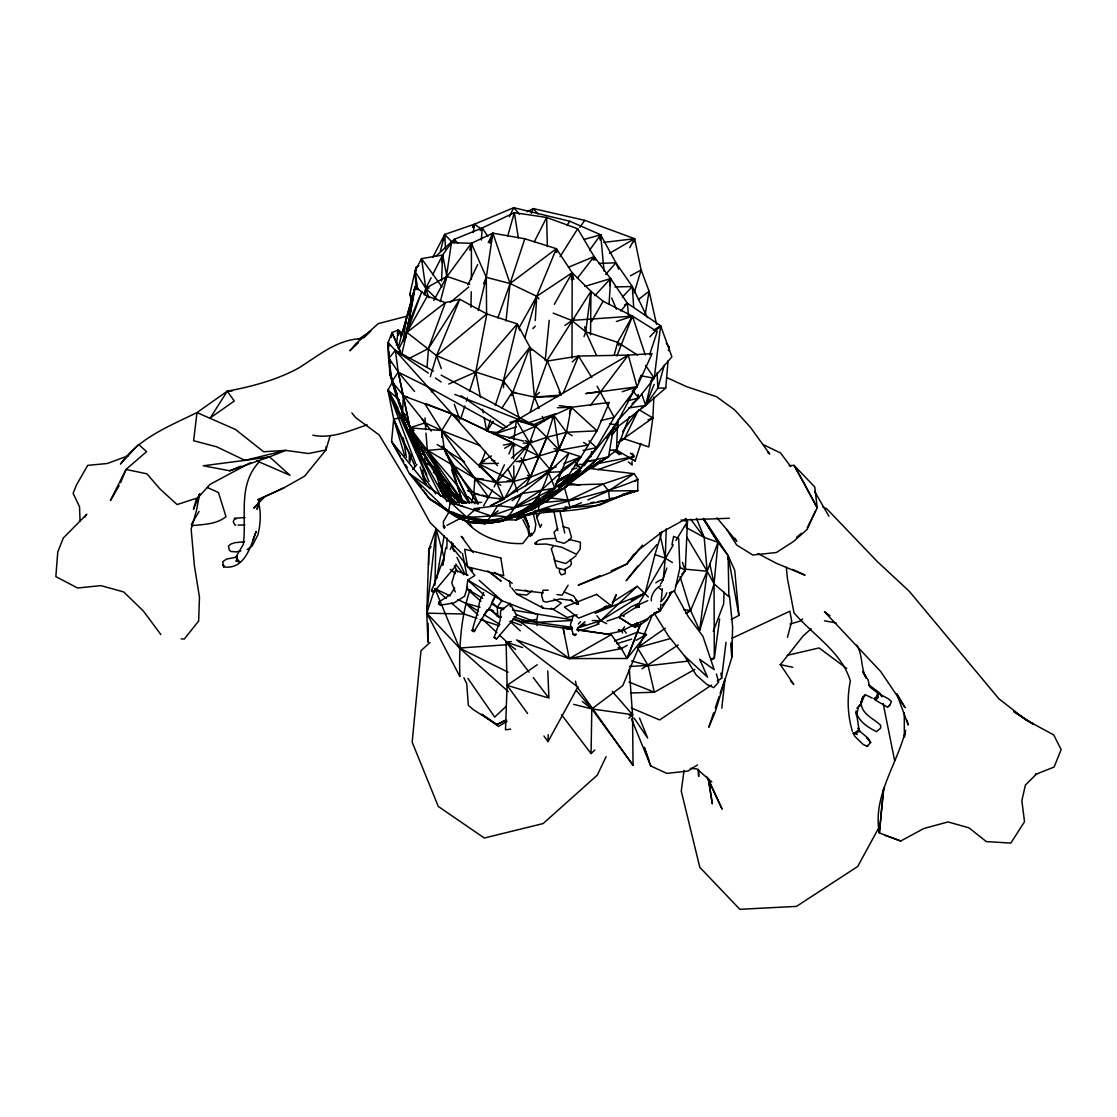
<?xml version="1.0" encoding="UTF-8"?>
<svg xmlns="http://www.w3.org/2000/svg" width="1117" height="1117" viewBox="0 0 1117 1117"><rect width="100%" height="100%" fill="white"/><g stroke="black" fill="none" stroke-linecap="round" stroke-linejoin="round"><path stroke-width="1.5" d="M471.402 279.543L471.402 243.297L492.848 233.188L524.822 238.773L556.378 248.686L572.183 272.73L590.935 291.342L603.096 301.227L632.473 316.139L657.229 331.623L649.577 354.801M428.118 623.314L427.951 642.205L426.778 613.135L428.83 549.48L436.147 528.718L444.147 557.983M428.677 564.937L428.83 549.48L430.631 546.492M590.558 334.821L590.935 291.342L546.632 361.14M571.988 358.194L572.183 272.73L536.732 296.284L518.916 328.077M534.973 511.502L570.173 507.551L609.477 499.83L637.709 490.698L637.835 479.333L634.093 473.65L589.287 468.428M402.385 333.103L398.183 330.018L391.997 332.573L388.144 342.472C387.417 372.436 395.837 401.324 409.939 427.797C424.111 454.647 437.794 484.918 462.703 503.348L460.455 500.709M594.83 750.052L591.061 753.584L591.815 708.904L576.19 690.278M409.255 460.427L409.38 453.67M409.73 435.085L409.883 426.638M434.96 585.182L436.147 528.718L426.778 613.135L459.897 676.553C458.864 647.413 460.818 617.366 470.062 589.594M470.955 307.301L471.262 291.677M543.937 735.991L548.028 741.618L548.168 734.665M451.966 543.504L451.896 546.869L454.06 551.393M253.699 539.846L252.931 539.986L256.142 531.441C250.669 546.562 244.609 570.089 223.623 566.864L222.744 561.711L226.556 559.072L235.743 557.285L243.324 544.398C246.927 516.152 237.39 484.666 259.409 461.726M446.828 548.684L447.107 538.24M663.163 580.282L665.285 558.165L666.221 528.927M556.252 252.163L556.378 248.686L510.078 283.523L497.889 317.884M511.265 641.549L506.113 642.08L507.104 685.335L505.484 729.778L510.637 729.164M617.519 425.382L616.5 450.346L592.108 468.316M724.109 592.122L723.634 603.934L713.246 631.342M441.55 281.009L442.639 255.053L451.491 242.64L471.402 243.297L486.3 277.323L486.593 314.84M565.356 568.581L565.132 573.747L561.306 574.85L559.477 572.169L559.477 568.693M418.442 453.432L418.666 448.503L412.187 429.794M675.436 586.355L685.279 570.466L687.458 521.43L685.908 518.372M417.004 289.387L417.144 286.092L415.147 286.79L401.254 336.315M619.907 440.098L624.347 438.855L648.809 446.926L652.859 417.967L653.878 397.121M609.086 304.159L610.608 278.594L594.132 256.575L577.671 228.762L546.632 217.452L514.337 212.677L482.293 227.938L454.34 239.303L436.035 256.128M326.136 446.591L325.927 449.956L304.592 476.177L283.816 487.906L257.859 499.774L283.816 487.906M535.28 320.551L536.732 296.284L556.378 248.686L556.894 252.121M427.043 367.284L428.467 348.504L445.334 302.623L459.799 299.272L486.844 313.947L517.227 323.902L531.608 350.291M471.709 502.832L473.762 493.477L474.934 478.355L441.676 430.548L425.312 404.549M587.626 469.112L608.556 456.839L613.331 428.048L596.548 459.645L565.97 486.9L546.45 501.268L531.985 509.757L502.385 521.164L484.708 523.622L468.665 522.574L468.623 518.86L450.291 502.217L409.52 473.678L391.564 441.522L393.701 419.07L387.934 390.098L392.779 381.372M481.315 240.057L482.293 227.938L487.822 236.357M470.829 250.25L471.402 243.297L445.083 279.096M425.228 294.958L425.8 288.27L421.542 258.627L442.639 255.053L446.912 276.416L440.293 301.646M612.563 430.757L645.654 405.359L665.732 388.046L668.078 360.847M668.957 350.64L669.251 347.247L666.277 343.212M568.944 539.357L580.421 542.276L580.212 549.075L576.484 554.297L561.851 547.274L546.087 544.021L536.048 544.328C535.322 537.626 551.184 539.008 555.317 538.324M536.314 543.993L536.244 542.136L535.015 543.462L536.048 544.328L535.015 543.462L535.978 542.471M660.873 604.115L660.217 610.929L649.48 616.57M661.194 600.709L662.339 588.799M545.18 360.693L549.229 320.314M444.161 239.652L444.692 234.458L474.543 224.168L513.792 207.678L569.852 221.264L600.653 234.752L615.97 262.83L632.292 286.538L647.441 317.633M409.981 462.117L410.539 457.062M506.001 320.942L510.078 283.523L524.822 238.773M396.423 345.223L398.183 330.018L400.961 333.592M506.057 519.782L515.998 520.019L538.366 510.692L539.106 504.381M612.661 428.551L618.371 419.936L638.701 397.889L654.255 378.216L660.636 325.759L627.363 303.252L610.608 278.594L584.652 286.441M717.296 681.175L721.624 678.27L725.994 642.289M571.332 279.641L572.183 272.73L554.325 304.369M680.03 576.526L690.585 610.496L699.689 630.351L707.145 571.248L704.185 537.403L696.463 518.33M403.223 341.509L405.876 320.747L415.147 286.79L427.322 296.173L445.334 302.623L406.923 332.377L399.02 348.588M590.935 291.342L585.755 331.791L584.051 336.594M599.997 239.946L600.653 234.752L584.065 239.457M451.575 541.843L451.896 546.869L474.879 575.478L467.786 580.016L466.669 588.631L480.924 601.365M721.791 708.192L725.045 678.773L720.172 693.322M441.732 261.964L442.639 255.053L432.684 274.684M513.778 439.903L516.389 420.355L628.271 355.122L652.105 353.586L637.039 386.789L614.182 417.339L596.52 447.624L582.306 464.937M609.687 285.505L610.608 278.594L594.803 295.74M470.704 248.449L471.402 243.297L469.74 250.013M684.023 770.493L681.258 791.115L699.8 867.295L739.831 909.322L796.449 906.39L857.716 866.485L879.819 825.882M719.599 618.944L714.308 658.318L711.306 660.007M727.656 559.031L728.116 555.61L703.542 518.428M445.934 279.655L451.491 242.64M401.52 355.234L406.923 332.377L415.147 286.79L405.806 337.334M474.446 481.804L474.934 478.355L442.178 446.144L477.545 503.935M391.257 337.446L391.997 332.573L400.514 351.604M444.147 557.285L431.469 591.256L433.703 592.205L455.904 565.76M874.848 699.773L887.54 707.173L889.886 704.967L891.45 701.518L888.113 698.642L878.604 693.629M590.809 456.699L591.647 451.561M473.133 232.559L474.543 224.168L481.315 229.069M645.123 314.98L649.103 291.258L641.116 269.937L634.61 238.703L584.75 220.342L533.298 208.586L527.21 211.685M436.677 578.411L444.133 535.965M571.583 276.15L572.183 272.73L573.733 279.473M533.34 506.713C508.654 523.342 473.873 531.203 448.503 511.851L450.291 502.217L481.706 502.427M547.609 473.762L566.501 432.279L571.29 407.3L609.323 402.441L596.981 430.841L581.049 456.839L568.916 474.697L555.358 483.801M199.608 494.245L196.494 510.385L191.133 529.151L194.372 565.537L199.468 597.204L198.658 620.982L184.319 639.008L181.205 638.924M537.137 625.534L536.314 622.323L537.794 614.615L501.882 600.653L467.786 580.016L484.429 595.389M635.824 607.369L637.067 607.243L637.723 603.864L639.008 604.674L639.119 607.159L635.824 607.369L622.574 615.649L623.97 616.5L623.719 615.662M599.983 238.172L600.653 234.752L589.622 250.124M862.31 698.348L860.858 705.846L860.942 701.588C861.221 714.391 872.908 717.882 880.601 725.268L880.699 728.075L876.51 731.621C868.104 727.502 858.945 721.694 856.222 712.157M671.931 544.789L673.607 536.369L678.689 538.506L679.876 567.967L674.766 590.935L669.32 592.876M511.558 395.572L529.709 347.401L547.372 361.014L561.223 394.776M405.499 336.971L407.914 325.229L421.779 291.607L406.923 332.377L436.579 355.667L475.744 372.045L503.376 380.939L512.228 392.262L519.293 418.791M441.941 258.46L442.639 255.053M414.868 442.849L415.552 439.581L412.061 429.891M444.049 558.891L442.709 565.258L445.823 547.428M905.426 732.054L904.365 737.122L904.267 712.897M686.397 526.456L687.458 521.43L685.196 518.888M877.613 692.931L878.325 697.259L875.951 699.828L874.136 698.739L876.887 696.31L877.613 692.931L869.696 686.857L868.035 679.82L862.575 671.471L866.261 678.173C860.495 667.938 863.092 655.051 856.697 645.012M405.387 336.845L407.914 325.229L405.876 320.747L411.782 302.595M564.197 592.01L573.524 595.933L578.299 602.635L578.285 604.088L577.014 604.311L570.284 600.122L572.099 600.569L560.203 598.935L546.269 602.105L543.239 601.197L541.619 595.263L543.057 590.223L548.196 590.181M593.378 259.982L594.132 256.575L568.707 267.131M478.258 310.554L486.3 277.323L492.848 233.188L510.078 283.523L536.732 296.284L538.966 298.881M652.007 379.054L645.654 405.359L641.242 407.998M495.32 405.359L503.376 380.939L517.227 323.902L519.768 330.395M862.24 698.32L860.774 704.185L858.414 707.117L856.474 715.494L856.181 712.451M452.72 543.546L450.235 549.508M424.139 294.832L425.8 288.27L431.162 277.7M662.032 531.65L654.953 554.604L645.151 593.169L636.201 607.76M440.377 251.353L444.692 234.458L451.882 241.942M259.256 500.947L257.092 509.352L258.558 502.845C261.364 513.192 260.415 524.585 257.873 534.945L252.121 546.087L247.052 549.662M473.678 227.547L474.543 224.168L472.561 227.002L474.543 224.168M633.73 242.068L634.61 238.703L603.822 242.403M787.471 637.332L791.702 621.289L789.887 611.194L731.956 638.296M614.155 355.36L617.645 342.333L632.473 316.139L571.695 320.425L553.166 313.123M664.266 365.217L657.913 388.074L645.654 405.359L628.815 407.984M668.343 350.515L669.251 347.247M530.254 412.075L534.471 397.093L547.372 361.014L578.564 356.058L628.271 355.122L637.039 386.789L622.169 391.732M196.271 499.578L193.492 509.38L199.803 493.616M507.76 235.869L514.337 212.677L518.344 237.935M524.99 337.222L536.732 296.284M560.525 444.985L559.114 449.9L519.293 462.047M569.419 413.862L571.29 407.3L559.212 405.555M398.001 348.043L405.876 320.747M452.86 543.546L451.896 546.869L454.87 546.283M454.633 588.059L450.402 594.635L439.218 601.742L438.604 603.864L440.615 605.093L453.907 602.998L464.616 596.241L467.367 587.067M517.492 497.023L548.545 472.337L568.735 453.488L554.87 488.157L521.848 493.588L497.665 505.638L491.215 515.914L484.708 523.622L477.936 522.114M330.199 435.435L325.927 449.956L308.474 453.516L285.77 450.374L263.626 451.771L235.505 429.487L196.983 412.578C169.267 426.177 139.025 437.906 120.454 464.044L138.606 444.426L146.592 451.645L125.998 469.447L110.415 500.528L119.142 485.644M489.916 243.143L492.848 233.188L488.297 242.598M611.404 434.583L613.331 428.048L565.97 486.9L546.464 497.428M397.219 333.299L398.183 330.018L401.408 336.147M430.296 376.75L436.579 355.667L459.799 299.272L428.467 348.504L408.71 358.697M634.247 292.766L641.116 269.937L630.449 275.843M223.623 566.864L224 565.607L222.66 564.909M699.689 630.351L714.056 583.828L717.994 542.345L703.515 518.846M525.814 485.909L530.533 476.889L546.841 437.292L553.753 415.245L571.29 407.3L596.981 430.841L566.501 432.279L546.841 437.292L529.779 443.1L523.203 443.128M573.035 616.319L570.424 624.682L573.189 634.442L574.962 635.573L576.33 634.163L573.189 634.442M259.13 500.388L258.167 503.376L253.796 508.151L264.701 496.674M460.707 418.889L464.854 405.974M466.417 401.129L467.451 397.889M469.517 391.425L475.744 372.045L486.844 313.947L436.579 355.667L441.299 368.624M439.218 601.742L438.52 603.92L440.615 605.093M630.477 458.682L635.168 460.944L640.837 443.407M416.069 289.401L417.144 286.092M508.263 691.591L459.492 648.028L426.778 613.135L434.345 590.237M490.489 420.006L486.733 431.413L484.22 417.842M621.541 613.889L619.949 618.664L619.237 616.989L621.541 613.889L631.119 606.768L637.723 603.864L639.119 607.159L636.229 606.782M713.679 712.716L708.792 727.265L715.173 712.06L731.789 657.55L732.626 626.916L729.513 596.087M715.299 707.871L719.097 696.547M500.681 500.025L503.976 499.369C517.576 476.456 526.805 451.254 535.56 426.177L553.753 415.245L566.501 432.279L572.197 435.686M552.217 462.759L549.969 469.28L541.089 477.643M570.173 410.567L571.29 407.3L557.383 407.719M905.594 730.295C897.16 764.587 872.377 796.156 879.372 832.961L900.721 840.989L923.885 828.493L948.04 821.944L969.039 827.879L986.325 841.59L1010.843 843.084L1024.526 821.707L1021.846 800.68L1025.406 785.042L1036.702 773.872L1035.333 774.5L1054.085 767.058L1061.15 749.591L1053.722 734.93L1025.895 719.823L1013.733 711.501L1033.644 724.263L1025.895 719.823L998.877 698.781L909.196 591.2L877.264 561.544L826.999 509.017L822.615 506.741M494.175 637.444L500.165 620.117L500.653 610.776L510.092 603.417L516.682 615.509L496.548 638.938L494.175 637.444L496.548 638.938M666.835 568.036L662.046 581.873L660.356 584.163M453.195 242.584L454.34 239.303L457.705 243.185M686.383 613.428L690.585 610.496L707.145 571.248L717.994 542.345L703.263 518.846M629.318 416.655L616.5 450.346L609.742 450.039M629.304 669.53L632.543 714.712L633.046 765.271L576.609 686.145L516.626 639.971L569.223 658.597L627.056 658.485L640.264 624.501M611.488 432.782L613.331 428.048L606.489 438.032M506.629 497.121L530.533 476.889L546.841 437.292L535.56 426.177L441.103 375.117M616.933 355.918L632.473 316.139L629.094 316.907M479.319 467.255L485.574 451.408M570.913 275.955L572.183 272.73M576.791 629.583L611.222 634.679L621.373 648.614L627.056 658.485L640.865 623.468M654.185 384.374L645.654 405.359L641.758 394.161M634.777 627.265L637.388 622.811L638.533 625.967L634.777 627.265L621.192 618.706L631.747 625.366L637.43 623.9L634.679 624.221M120.608 482.684L125.998 469.447L146.899 473.803L159.954 488.953L177.1 504.563L197.946 497.763L209.996 484.401L250.571 462.661M197.946 497.763L199.217 494.677M508.891 454.005L513.345 443.156L451.98 413.918L426.024 403.74M563.163 393.282L578.564 356.058L591.801 377.588M652.328 614.964L622.783 685.643L591.815 708.904L573.663 704.352M483.591 283.676L486.3 277.323L510.078 283.523M530.268 536.048L531.399 533.423L531.929 534.945L530.268 536.048L529.64 534.526L528.006 524.055L525.59 517.632L529.025 526.652M864.935 694.565L860.774 704.185L856.851 708.373M531.231 213.333L533.298 208.586L537.836 213.878M504.409 464.784L494.175 486.942M566.501 432.279L549.969 469.28L527.433 478.411M541.619 524.334L540.223 527.447L536.746 517.506L536.565 514.057M638.505 381.246L641.242 375.144M244.944 517.548L234.765 518.288L233.216 521.737L234.849 525.046L235.827 524.962M483.717 592.541L479.779 600.778L477.825 611.516L472.086 630.588L473.845 631.789L487.459 609.868M606.126 756.614L597.288 775.142L543.127 823.578L484.289 838.015L438.297 806.446L412.159 742.163L420.969 650.708L429.975 642.498M612.367 602.789L616.277 594.663L612.046 605.219L603.752 607.494M467.828 284.975L477.685 264.575M637.877 411.07L624.347 438.855L619.865 441.564M509.366 216.726L513.792 207.678L519.335 214.185M670.563 593.113L667.352 599.647L662.339 605.079M807.214 527.755L815.592 510.86M450.444 512.354C464.979 524.459 484.513 524.459 502.385 521.164C511.921 514.602 517.045 503.781 521.848 493.588L512.103 500.695M534.233 241.914L546.632 217.452L547.358 246.578M441.941 286.86L421.542 258.627L414.938 271.347L416.208 288.633M432.656 257.51L444.692 234.458L445.585 249.342M610.44 433.326L616.165 424.614L635.755 387.348L632.208 391.187M492.597 489.93L483.633 505.722M629.709 247.765L634.61 238.703L609.561 253.308M433.759 300.487L446.912 276.416L469.768 284.179M548.028 741.618L578.006 686.718M406.923 332.377L427.322 296.173M591.535 321.598L603.096 301.227M673.272 544.928L645.151 593.169L600.653 620.675L597.009 624.221M191.314 524.655L199.049 511.446M487.11 609.98L483.717 615.69L489.651 608.053L495.571 595.696L492.192 601.407M568.092 585.224L562.172 595.166L557.006 594.551M675.925 540.53L687.458 521.43L681.035 520.033M448.699 512.577L443.407 521.527L443.477 526.861L444.315 528.118L445.041 527.112L444.189 525.814L443.477 526.861M510.651 517.031C531.636 513.08 542.862 491.033 548.545 472.337L561.739 471.695L558.891 475.996M624.557 626.735L621.876 631.105L606.615 634.274M671.848 592.136L660.217 610.929L653.976 613.415M441.955 437.459L441.676 430.548L451.98 413.918L388.144 342.472L388.939 358.194L391.955 381.428L397.331 395.181M560.092 256.631L577.671 228.762M361.294 338.66C336.664 339.512 318.289 355.876 298.393 368.191C276.29 380.143 251.842 386.566 227.282 391.173L210.303 417.87L234.277 401.045L227.282 391.173L196.983 412.578L193.632 440.712L216.74 446.842L244.944 460.358L269.518 456.867L285.77 450.374L244.944 460.358L203.21 465.761L229.725 470.788L269.518 456.867L289.987 475.283L256.561 460.818M487.668 429.961L493.337 421.263M501.84 408.208L512.228 392.262L515.663 392.542M545.599 496.088C537.808 505.582 525.367 512.41 513.848 515.956M84.85 517.087L86.791 514.225L63.306 538.003L57.777 551.952L55.85 576.595L77.548 588.003L100.893 585.629L123.694 591.926L143.451 611.111L160.82 634.54M391.606 377.965L391.955 381.428L394.092 384.108L391.955 381.428L398.266 372.143L395.404 350.417L433.494 370.998M577.517 475.339L565.97 486.9M584.149 465.733L586.997 461.6L591.815 460.469M579.863 227.337L584.75 220.342M536.746 517.506L539.706 513.401M600.094 575.66L578.131 585.266L609.826 572.756L626.777 564.001L633.898 554.158M622.518 431.665L636.606 412.299M566.766 225.48L569.852 221.264M531.929 534.945L534.722 531.189L535.839 524.501L533.242 513.471M628.271 355.122L590.307 405.527M635.14 481.287L637.835 479.333C598.656 497.205 554.577 500.165 515.998 520.019L518.609 516.571L529.64 509.226M428.83 549.48L430.939 546.744M577.321 278.273L594.132 256.575L595.473 259.772M577.74 604.479L578.383 603.655M503.53 387.753L503.376 380.939L529.709 347.401L534.471 397.093L539.064 408.375M611.893 435.267L618.287 427.155L617.785 420.215M637.793 565.956L626.148 580.742L656.838 544.635M480.156 230.647L482.293 227.938M412.704 469.712L416.948 464.421M627.056 658.485L646.436 634.498L637.137 632.264L614.49 641.046M650.443 381.791L671.903 356.798L660.636 325.759L653.305 330.395M553.027 546.66L551.267 548.81L555.037 560.552L565.788 563.554L576.079 555.735M859.783 731.412L858.163 728.102L859.783 731.412L853.151 733.115L854.84 736.368L862.813 744.173L867.057 746.407L870.66 742.498L866.946 737.82L870.66 742.498L867.881 738.03L859.141 730.686M428.286 373.092L395.404 350.417L388.939 358.194L390.182 363.165M611.083 570.857L626.777 564.001L642.512 545.124M626.777 564.001L638.84 549.55M531.957 440.559L496.548 482.474L474.934 478.355L421.989 447.037M620.829 310.931L627.363 303.252L628.522 315.217M517.227 323.902L475.744 372.045L448.769 384.025M551.575 417.772L553.753 415.245L559.114 449.9L581.049 456.839L560.664 472.98M867.057 746.407L868.286 745.388M605.609 274.461L615.97 262.83L618.623 269.253M468.358 522.156C493.742 521.457 521.695 516.626 539.302 496.814M558.374 475.465L561.739 471.695L541.94 489.693L511.795 509.115M681.831 574.278L685.279 570.466L682.445 562.354M622.309 297.248L632.292 286.538L633.716 307.287M578.299 623.998L580.491 621.638M523.901 449.383L529.779 443.1L516.389 420.355L509.883 422.533M481.581 522.225C498.154 524.124 515.468 516.529 528.453 506.797M537.919 502.915L546.45 501.268L555.666 491.606M649.843 336.831L660.636 325.759M579.067 474.725L572.965 480.198M491.243 505.694L548.545 472.337L554.87 488.157L543.7 498.95L526.065 509.296L507.397 517.213C488.827 512.661 467.548 522.281 450.598 512.326M532.795 328.58L535.266 326.192M506.085 706.377L494.705 717.114L467.925 678.41M358.543 342.64L349.9 350.766L355.541 343.994L378.258 323.609L407.956 315.929M363.486 338.004L369.671 332.21M578.55 631.342L577.503 628.061L600.653 620.675L637.276 586.313L648.377 596.981M628.773 718.245L632.543 714.712L612.228 691.339M887.54 707.173L889.886 704.967M539.511 392.402L534.471 397.093L512.228 392.262M572.267 361.922L578.564 356.058M568.609 478.607L586.997 461.6L608.556 456.839L590.753 466.878M811.137 628.829L803.291 635.741L780.392 664.671L793.754 684.442L790.501 680.742M484.89 522.993L468.623 518.86L448.503 511.851L409.52 473.678L429.417 498.727L448.503 511.851L466.724 516.906L474.334 510.204L479.333 509.115M592.429 462.843L596.548 459.645L575.618 478.09L600.513 460.399M632.152 403.628L638.701 397.889L638.24 394.538M473.399 629.443L472.086 630.588L475.158 630.644M562.354 488.632L546.45 501.268L558.891 490.81M450.36 302.386L468.763 286.929M546.45 501.268L559.086 490.712M585.029 621.722L577.503 628.061L585.182 624.096M592.527 462.983L596.548 459.645M511.572 457.984L529.779 443.1L538.659 456.043L549.969 469.28L556.182 466.794M796.589 537.291L801.531 533.284M802.62 619.013L799.995 621.136L790.054 624.068M551.03 417.409L553.753 415.245L533.493 424.879M505.121 519L502.385 521.164L493.951 521.527M566.333 485.462L570.312 482.307M531.985 590.879L526.721 595.068L516.668 594.062L511.712 587.905M517.757 496.842L521.848 493.588M551.016 496.981L559.198 490.894M567.408 484.485L570.145 482.362M578.69 473.51L531.985 509.757L540.139 504.284M638.365 299.565L649.103 291.258L656.559 324.307M638.352 550.095L662.227 531.929L683.827 520.005L729.331 518.26M503.404 520.634L502.385 521.164L521.402 513.275L525.521 510.19M557.132 486.593L576.358 472.226M564.867 325.508L574.557 318.68M524.627 511.502L518.763 514.979L523.845 511.195M518.763 514.979L528.536 507.704M556.475 486.942L574.627 473.454M515.998 520.019L524.222 513.946M550.821 496.814L561.991 489.051M564.741 487.012L600.541 460.511M452.12 512.703L454.661 515.091C470.355 520.41 487.124 521.136 503.558 520.159C523.091 514.295 539.86 502.455 555.861 490.195M558.598 488.171L561.334 486.16M638.617 409.52L652.859 417.967L619.795 441.355M463.387 506.601L450.291 502.217L491.215 515.914L498.182 510.832M526.261 514.965L529.695 514.714C556.838 509.115 588.366 513.932 612.172 497.875M574.655 475.311L580.128 471.388M530.435 504.046L533.703 503.083L554.87 488.157L548.335 490.154M558.346 486.579L580.98 470.62M517.995 513.876L521.402 513.275L531.231 506.392M543.867 497.526L552.287 491.62M562.116 484.736L571.946 477.853M638.812 646.757L665.397 628.131M647.958 619.377L638.533 625.967L636.09 624.054L646.422 619.321L657.801 611.641M550.974 417.172L553.753 415.245M527.573 713.47L507.104 685.335L537.235 664.755M587.793 499.941L608.625 490.949L634.093 473.65L603.082 484.024L568.762 500.234L542.764 502.51M678.173 644.942L642.01 668.832M711.529 685.056L659.658 719.948L631.328 707.969M561.013 470.215L581.049 456.839L563.959 463.681M618.148 442.332L623.747 438.59M358.487 339.289L370.9 331.051M563.024 481.12L577.601 471.779M557.718 528.453L554.004 532.306L556.587 541.214L564.155 543.337L570.145 539.497L571.471 537.179L568.874 528.257L562.828 526.568M596.534 612.353L606.713 605.847M612.535 602.119L637.276 586.313M697.441 764.963L687.821 771.093L666.765 773.397L650.708 765.913L644.495 747.859M557.285 482.097L568.916 474.697L565.677 475.926M524.739 422.338L516.389 420.355L494.873 433.927L538.659 456.043L535.392 457.188M567.338 478.062L577.559 471.611M529.64 534.526L531.399 533.423M624.431 305.067L627.363 303.252M651.309 380.045L654.255 378.216L645.654 365.482M447.037 525.325L460.232 518.47M686.131 613.219L690.585 610.496L683.772 609.687M507.076 721.303L498.461 726.427L481.692 714.21L496.897 724.57L505.973 720.088M527.559 509.757L530.491 508.026M481.218 461.88L491.438 455.918M504.591 448.266L513.345 443.156L514.881 446.088M694.83 669.348L654.38 692.233L630.574 692.987M418.805 265.832L415.929 267.452L409.911 293.841L411.656 302.302M536.062 619.502L520.69 622.085L569.223 658.597L621.373 648.614L627.265 645.305M636.118 640.32L646.436 634.498M428.76 297.834L425.8 288.27L446.912 276.416M573.216 505.945L561.181 511.209L534.917 510.511M637.207 623.035L621.876 631.105L618.469 630.449L621.876 631.105L618.846 629.625M526.065 509.296L539.427 502.301M731.188 619.474L738.909 615.439L734.721 570.326L728.116 555.61L717.994 542.345L704.185 537.403L686.117 527.503M556.922 480.896L568.916 474.697L558.109 479.779M631.314 600.304L645.151 593.169L595.068 613.275M505.973 720.004L496.897 724.57L473.482 709.77L468.344 705.358L466.724 683.702L463.876 677.712M491.215 515.914L514.783 507.677L554.87 488.157M862.603 696.854L866.192 695.109L872.195 698.069M557.509 481.259L574.906 473.161M550.765 496.534L553.739 495.152L548.894 497.107M490.265 505.68L502.455 500.067M639.008 604.674L647.734 600.667M508.905 438.129L535.56 426.177L454.787 394.385M431.316 391.774L434.485 390.364M581.385 502.706L570.173 507.551L565.02 506.769M622.295 494.663L627.251 493.323L599.061 505.359L570.173 507.551L564.574 488.143M229.725 470.788L240.811 466.166M473.929 508.64L497.665 505.638L514.783 507.677L533.703 503.083L543.7 498.95L540.488 499.927M554.8 486.635L570.815 480.059M550.597 496.451L553.739 495.152M536.425 542.904L535.015 543.462L535.881 543.56M648.014 419.894L652.859 417.967M481.483 462.354L484.666 461.139M565.9 477.531L573.901 474.474M128.106 455.806L107.288 463.499L87.698 465.37L76.64 484.652L73.108 493.323L79.544 506.797L80.047 521.248M597.623 501.645L609.477 499.83L627.251 493.323M597.888 469.754L634.177 456.518L632.501 453.46M581.468 630.379L599.033 623.956M653.766 613.261L660.217 610.929L658.067 608.388M367.102 424.837C349.691 430.701 331.595 439.051 312.844 435.211M874.136 698.739L878.325 697.259L876.887 696.31M616.361 321.528L632.473 316.139L645.263 354.955M606.964 621.108L619.237 616.989M516.361 426.806L494.873 433.927L523.608 441.075M527.936 422.966L556.043 413.653M616.863 643.727L631.65 639.119M497.665 505.638L500.933 504.633M514.783 507.677L517.995 506.713M525.842 459.757L516.166 461.684M555.791 450.891L587.877 445.055L583.605 442.5M507.467 518.539L518.609 516.571L541.731 510.008M670.2 638.589L637.416 647.734L648.042 665.355L654.38 692.233L628.969 681.998M577.168 614.783L567.199 617.519L551.337 608.276M627.489 400.933L638.701 397.889L633.088 391.229M492.192 479.668L496.548 482.474L513.988 481.357L530.533 476.889L520.983 457.816M622.741 494.719L637.709 490.698L608.625 490.949L603.082 484.024L566.975 485.029M489.567 522.393L484.708 523.622L479.779 522.351M628.745 492.946L637.709 490.698L632.529 491.424M600.723 420.648L614.182 417.339L597.092 386.203M644.663 666.151L688.826 661.027M636.09 624.054L637.919 623.621M261.49 458.752L269.518 456.867M787.22 655.33L819.082 647.944L846.686 668.441M583.074 450.486L596.52 447.624L588.952 440.838M240.853 550.96L236.218 551.924L230.982 551.491L229.32 550.178L228.496 546.087L230.954 543.993L235.115 542.653L244.637 541.787M530.352 503.781L533.703 503.083M545.096 509.338L548.461 508.654M629.29 492.402L637.709 490.698M597.106 463.695L634.177 456.518L630.491 453.153M503.404 445.069L513.345 443.156L513.611 458.794M572.044 469.098L576.889 468.205M510.385 516.766L529.695 514.714M538.366 510.692L550.22 508.877M590.851 502.678L594.23 502.161M637.039 386.789L585.462 393.687M579.095 498.81L568.762 500.234L549.746 497.861M629.108 715.117L632.543 714.712L591.815 708.904L582.292 701.476M474.334 510.204L479.458 509.617M710.915 658.681L714.308 658.318L714.056 583.828L709.826 563.931M567.394 629.066L572.449 628.564M518.009 513.597L521.402 513.275M390.727 362.899L388.939 358.194L398.266 372.143L409.939 427.797L427.336 450.402L444.315 448.894L447.4 450.235M191.956 525.59C203.601 524.487 216.67 524.292 225.983 516.682L218.471 492.527L207.245 487.473M417.884 289.666L414.938 271.347L425.8 288.27L429.179 288.004M559.91 395.111L534.471 397.093L558.458 396.479M587.053 393.002L600.625 391.955L595.417 391.969M789.188 465.705L794.047 465.356L814.796 487.026L817.183 507.76L807.033 529.514L793.545 541.452L776.385 552.51L752.844 555.037L736.606 544.97L726.734 529.472M450.207 595.892L434.89 588.603L459.492 648.028L506.071 644.788M227.282 391.173L232.364 390.852M629.429 666.5L648.042 665.355L631.58 661.027M521.234 620.005L536.314 622.323L572.086 620.48M443.994 507.83L456.741 516.431L468.665 522.574L477.099 522.225M598.656 263.417L615.97 262.83M614.936 286.929L632.292 286.538M453.237 513.192L459.324 517.981L462.592 517.911M238.005 525.102L244.805 524.976M479.961 463.569L498.377 463.373M665.732 388.046L657.913 388.074L657.047 372.827M592.261 620.549L600.653 620.675L606.713 623.663M426.778 613.135L464.155 614.043L476.917 618.343M479.43 464.756L496.548 482.474L503.976 499.369L488.66 497.372L474.934 478.355L483.424 479.011M507.188 480.841L513.988 481.357L517.506 491.913M690.334 768.384L696.826 768.887L711.836 781.97M480.38 445.711L441.676 430.548L409.939 427.797L398.266 372.143L427.113 386.51L504.102 428.956M579.36 464.295L584.386 464.784M446.116 509.352L448.503 511.851L453.628 512.34M685.74 569.223L707.145 571.248L714.056 583.828L728.884 596.715L728.116 555.61L738.909 615.439M516.668 594.062L543.407 608.276L553.46 609.268L561.362 602.985L553.934 599.033M488.408 431.581L498.489 432.67M609.575 423.902L616.165 424.614M515.649 589.706L543.225 592.932M515.998 614.476L536.314 622.323L572.351 627.335M520.69 622.085L565.104 628.257M568.525 628.731L571.932 629.206M577.056 629.918L611.222 634.679L569.223 658.597L563.01 627.545L571.625 628.815M424.851 463.122L429.989 463.862M572.058 619.795L512.438 609.994M488.715 608.304L497.791 616.402L501.128 616.919M466.724 516.906L487.78 520.634L484.513 519.894M824.472 620.829L836.061 622.881M513.541 515.663L518.609 516.571L515.3 515.677M641.046 375.801L654.255 378.216M503.99 608.458L497.233 607.215L491.41 603.683M467.562 490.74L478.788 494.454M498.936 498.391L503.976 499.369M420.146 453.767L423.538 454.437M569.572 483.242L579.751 485.253M513.666 515.523L518.609 516.571M459.324 517.981L464.393 519.112M448.503 511.851L456.685 513.68M780.057 664.517L792.707 667.324M452.58 513.541L456.741 516.431L460.05 517.199M528.076 423.134L536.425 425.116M491.564 460.106L494.943 460.902M554.046 448.643L559.114 449.9L546.841 437.292M453.167 513.373L456.741 516.431L460.036 517.269M391.955 381.428L425.2 422.812L441.676 430.548L444.315 448.894L450.891 464.155L473.762 493.477L488.66 497.372L482.251 495.11M424.781 463.527L431.525 465.342M480.059 607.243L465.51 603.194L457.858 599.536M488.143 609.505L493.002 610.859M491.983 609.924L497.791 616.402L501.114 617.338M516.389 420.355L535.56 426.177M507.104 685.335L547.302 697.636M637.486 355.066L617.645 342.333L585.755 331.791L571.695 320.425M529.081 672.155L506.113 642.08L522.533 647.525M480.101 619.418L499.229 625.869M654.953 554.604L665.285 558.165L672.434 562.549M853.151 733.115L857.158 734.497L856.111 732.124L858.973 729.331L856.139 711.026M408.166 397.484L403.307 395.795L402.106 392.653M513.82 616.752L528.313 621.848M884.58 835.195L900.721 840.989M567.869 629.304L563.01 627.545L564.56 634.247M618.12 647.455L621.373 648.614M514.769 619.097L519.573 620.829M495.878 613.512L497.791 616.402L500.933 617.603M510.399 621.178L521.43 625.366M503.488 609.631L497.233 607.215L492.108 602.482M468.037 575.325L455.485 570.354L451.771 582.879L455.261 591.954M512.647 619.041L521.793 622.686M451.436 498.894L454.549 500.29M666.961 377.658L686.466 386.608L716.542 396.703L734.595 409.827L750.568 427.49L769.711 454.033L767.393 451.771M792.763 569.419L805.022 575.185L776.594 563.415L757.884 553.529M494.468 434.164L451.98 413.918L403.307 395.795L402.609 412.382L417.981 444.51L443.868 484.122L455.275 498.112L427.336 450.402L425.996 433.159M762.841 444.426L780.56 452.985L790.71 466.571M613.261 450.36L621.094 454.144M471.318 590.879L466.669 588.631L482.684 598.363M533.214 620.829L536.314 622.323M469.21 503.195L458.263 486.635L427.336 450.402L442.011 476.093L443.868 484.122L453.572 494.063L465.454 502.259M479.835 464.351L513.988 481.357L513.722 465.733M459.492 648.028L508.081 672.197M456.741 516.431L468.665 522.574M575.101 464.937L580.812 467.939M527.545 475.297L530.533 476.889M441.369 482.083L444.357 483.703M525.241 440.601L529.779 443.1M434.89 588.603L437.892 590.279M454.94 494.091L465.328 502.413M524.934 590.083L527.922 591.773M615.662 449.62L635.168 460.944M434.695 466.487L462.312 500.723L466.669 503.348M423.315 490.279L429.417 498.727L439.749 504.968M659.225 588.184L662.213 589.999M414.225 430.436L409.939 427.797L425.2 422.812L431.232 431.05M437.152 444.51L464.63 461.949M679.569 566.947L685.279 570.466M494.524 572.351L512.242 583.256M478.397 611.167L465.51 603.194L478.09 615.006M484.136 614.713L499.885 624.473M440.922 505.722L445.627 508.738M429.417 498.727L447.652 510.539M440.559 489.539L443.449 491.466M500.849 485.364L496.548 482.474L441.676 430.548M443.812 507.732L447.875 510.483M435.435 378.021L441.145 381.958M461.153 395.767L506.909 427.322M474.934 478.355L502.594 498.364M829.973 615.732L824.444 611.725L880.741 671.568L905.175 707.717L897.077 693.992M408.682 422.338L402.357 417.73L387.934 390.098L399.593 400.193M438.827 483.577L445.837 488.688M467.786 580.016L470.564 582.055M868.761 684.847L879.805 693.057L881.816 696.84M427.336 450.402L462.312 500.723L464.965 502.706M487.682 570.899L501.128 581.161L490.684 572.686M506.113 642.08L515.635 649.508M635.796 606.238L637.067 607.243M433.368 472.351L440 477.755M614.364 450.472L619.446 454.633M628.354 461.921L632.166 465.049L631.957 461.6M449.662 492.653L453.572 495.864M457.481 499.076L462.703 503.348L451.463 491.438M405.164 414.491L402.609 412.382L389.735 373.776L389.47 365.413M450.263 569.335L455.471 573.649M234.765 518.288L235.869 519.196M443.477 494.286L447.428 497.693M450.067 499.969L454.005 503.376M463.792 502.985L453.572 494.063L409.939 427.797L427.49 460.539L445.013 485.658M436.161 589.706L446.339 598.558M451.436 602.985L464.155 614.043M479.179 580.351L501.882 600.653L497.233 607.215L497.791 616.402M443.868 484.122L451.24 490.768M440.307 490.614L454.354 503.25M439.079 483.075L442.904 486.607M445.46 488.967L458.221 500.737M654.353 613.456L668.441 636.02L684.414 655.763L707.592 677.181L699.577 659.225L714.182 669.628L702.956 636.369L688.156 616.458L674.04 590.698M510.036 621.387L520.285 630.854M463.764 538.701L461.279 536.369L473.147 552.51M481.86 618.553L496.953 632.725M499.467 635.084L507.006 642.177M465.566 520.955C479.542 537.235 501.728 544.342 522.742 543.546L529.039 535.49L527.908 529.667L522.854 519.712M461.098 552.747L430.059 522.588L410.26 486.453L379.235 435.016L355.583 417.535L351.883 412.941M459.199 421.025L451.98 413.918L497.47 465.663M425.8 288.27L436.789 299.188M405.066 414.84L402.609 412.382L400.137 402.874M467.897 496.423L475.116 503.767M451.631 469.95L462.312 500.723L464.518 502.971M437.878 483.801L456.532 503.669M421.277 448.489L427.49 460.539L442.011 476.093M447.345 493.728L455.443 502.427M395.404 350.417L397.736 352.972M575.702 462.55L579.011 466.348M716.946 517.841L736.689 541.368L735 538.352M398.266 372.143L414.602 391.495M575.618 600.136L578.299 602.635L578.285 604.088L577.014 604.311L576.93 603.292M411.224 428.509L417.981 444.51L420.132 447.149M429.891 488.855L391.564 441.522L400.319 456.043M421.989 418.805L426.485 426.052M541.424 605.805L543.407 608.276M436.775 472.966L442.025 479.57M533.256 677.628L548.908 698.139L547.791 670.968M623.244 629.136L626.288 633.116M417.618 441.466L417.981 444.51L424.251 452.748M561.558 714.768L591.061 753.584M596.939 615.746L600.653 620.675M455.764 564.085L463.778 574.71M436.705 472.98L441.662 479.612M690.669 519.182L704.185 537.403L702.16 534.624M235.743 557.285L239.722 561.949L235.785 561.111L237.349 559.463L237.083 555.805M452.371 494.147L455.275 498.112L453.544 495.096M591.815 708.904L633.046 765.271M419.252 484.652L421.277 487.459M451.324 492.513L455.275 498.112L452.441 493.77M423.022 475.716L435.77 493.784M523.315 516.236L529.025 526.735M470.355 524.627L471.821 526.791M634.163 718.161L647.651 738.058L639.51 718.063M431.776 589.329L433.703 592.205M559.045 392.067L560.943 394.943M454.535 496.116L459.255 503.404M684.414 655.763L696.268 675.115L706.893 684.456L713.707 687.625L718.664 682.222L716.402 673.998M402.064 458.947L403.823 461.852M405.569 464.756L407.328 467.66M686.62 536.844L707.145 571.248M411.349 456.183L403.405 442.807L393.701 419.07L402.357 417.73L422.505 460.092M406.113 418.4L402.609 412.382L412.718 431.944M814.544 491.34L828.912 516.222M447.037 501.603L412.368 440.168L402.357 417.73L402.232 407.537M411.573 296.829L409.911 293.841L411.642 298.672M397.973 408.096L387.934 390.098L415.566 463.569M454.326 565.691L457.621 571.806M391.159 396.256L387.934 390.098L429.096 481.371M414.63 440.81L419.657 451.827M397.373 394.818L389.735 373.776L391.313 376.876M433.368 467.06L435.728 471.653L433.494 466.92M440.643 496.269L412.368 440.168L410.665 428.328M437.627 473.399L452.259 502.818M508.04 469.322L513.988 481.357M433.508 467.115L435.728 471.653M417.66 451.086L412.368 440.168L415.552 439.581L418.121 451.896M469.545 502.859L450.891 464.155L462.312 500.723M456.951 557.425L464.895 573.998M706.656 776.497L722.141 809.155L708.29 778.94L712.339 803.919L708.346 778.354M469.587 502.873L444.315 448.894L446.563 455.373M423.106 451.184L427.49 460.539L426.512 457.216M435.63 470.843L450.919 503.851M413.039 441.648L415.747 447.54M596.324 355.011L585.755 331.791L584.596 326.723M471.234 567.869L472.617 570.899M389.568 345.628L388.144 342.472L389.428 345.698M414.952 466.068L393.701 419.07L404.605 455.61M473.762 493.477L478.453 503.921M389.735 373.776L392.472 380.087M425.437 455.806L427.49 460.539M391.997 332.573L400.193 351.632M426.834 474.837L402.357 417.73L406.756 428.83M611.711 298.044L616.43 309.2M445.725 485.895L453.195 503.544M406.448 427.35L402.357 417.73L413.513 445.111M631.496 718.929L650.708 765.913M542.345 416.446L544.328 421.277M414.826 448.336L416.795 453.167M617.645 342.333L618.944 345.558M447.205 487.431L453.586 503.516M445.697 484.848L452.664 502.622M896.867 694.243L908.205 725.073L907.13 720.339M454.298 404.298L459.604 418.889M416.348 439.204L419.308 447.275M644.314 747.231L648.74 760.091M436.021 474.167L443.617 497.107M409.004 423.818L417.926 451.785M416.25 439.163L422.352 458.905M420.16 466.948L425.032 483.675M440.126 476.777L445.809 496.897M421.542 258.627L422.435 262.006M570.424 559.603L571.513 563.722L570.201 566.04L564.211 569.879L556.643 567.757L554.046 558.849M422.505 470.215L425.759 483.633M422.785 451.38L423.608 454.759M424.418 458.124L426.848 468.232M575.437 681.133L576.609 686.145M659.602 532.655L665.285 558.165M560.064 511.809L564.727 532.963M852.355 731.23C847.496 714.866 846.951 697.678 850.358 680.993C841.687 651.909 812.715 635.028 793.992 612.744L787.457 578.746L786.284 567.157M406.406 457.495L403.195 437.794M883.17 703.57L894.647 760.677M621.876 629.779L622.532 633.074M554.018 511.74L557.76 530.561M462.494 553.418L466.794 575.032M594.132 256.575L594.789 259.982M418.666 448.503L419.587 453.209M480.45 397.484L475.744 372.045L475.94 375.494M482.642 409.353L483.27 412.745M503.376 380.939L503.935 384.346M720.912 673.118L721.624 678.27M509.506 580.658L510.26 586.928M608.625 490.949L609.477 499.83M600.653 234.752L604.06 271.152M425.731 429.71L425.005 417.884M398.183 330.018L398.532 335.156M417.772 441.089L417.981 444.51M444.189 525.814L444.315 528.118M731.09 643.671L731.789 657.55L731.272 642.373M454.34 239.303L454.507 242.724M510.092 603.417L510.232 606.629M389.037 352.023L389.247 358.711M666.765 592.75A10.933 5.934 -54.1 0 1 660.58 601.756M651.351 600.834A10.933 5.934 -54.1 0 1 660.747 585.699M655.791 582.879A17.23 9.369 -54.1 0 1 662.311 579.472M881.676 807.745L879.372 832.961L883.742 788.141L881.676 807.745M596.576 594.398L564.35 607.034L578.676 618.106L610.901 605.47L596.576 594.398M566.137 509.855L561.181 511.209L566.179 509.869M500.821 558.025L464.658 549.229L467.534 566.864L503.697 575.646L500.821 558.025M803.751 482.488L794.047 465.356L817.183 507.76L803.751 482.488M416.11 270.817L415.929 267.452L416.11 270.873M698.683 776.357L698.39 769.487L698.683 776.357"/></g></svg>
